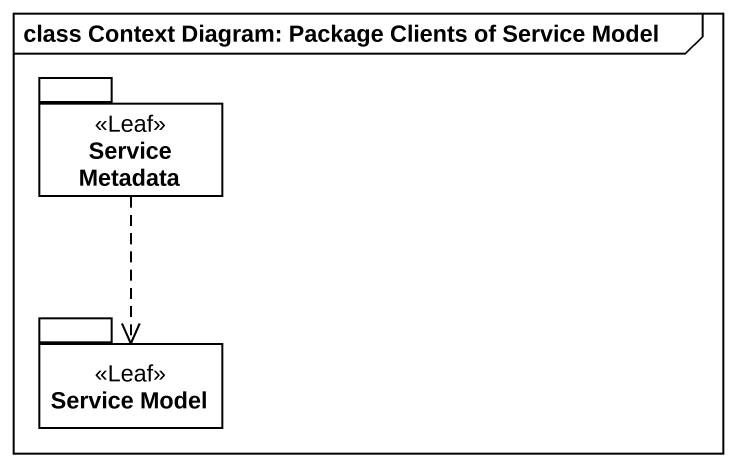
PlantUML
@startuml
mainframe class Context Diagram: Package Clients of Service Model
package "Service Metadata" as Service_Metadata <<Leaf>> {
}
package "Service Model" as Service_Model <<Leaf>> {
}
Service_Metadata ..> Service_Model
@enduml
